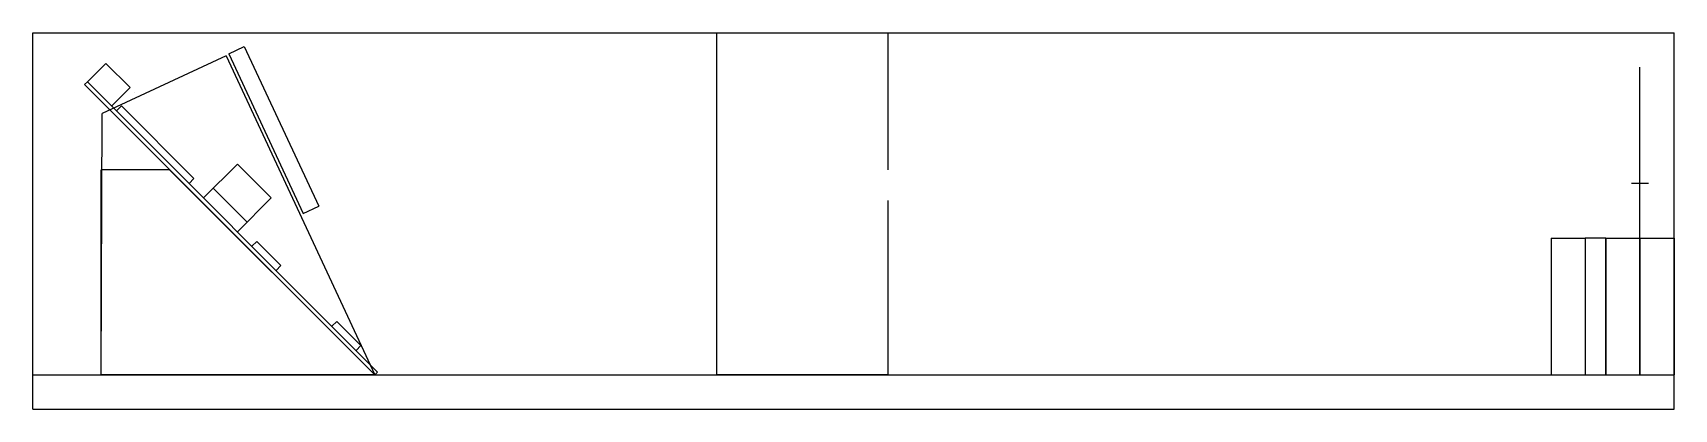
# Model space of a CAD drawing. Header units: millimetres. Extents: x 0 to 240, y 0 to 55.
import ezdxf

# ---------------------------------------------------------------- set-up
doc = ezdxf.new("R2010")
doc.units = ezdxf.units.MM
for name, color, linetype, lineweight, true_color in [('baffle', 1, 'Continuous', 25, 0xff0000), ('bench', 7, 'Continuous', 25, 0x000000), ('block', 7, 'Continuous', 25, 0x000000), ('box', 3, 'Continuous', 25, 0x00ff00), ('camera block', 7, 'Continuous', 25, 0x000000), ('DVD', 4, 'Continuous', 25, 0x00ffff), ('foam', 5, 'Continuous', 25, 0x0000ff), ('grating holder', 1, 'Continuous', 25, 0xff0000), ('side', 7, 'Continuous', 25, 0x000000), ('slit card', 1, 'Continuous', 25, 0xff0000)]:
    doc.layers.add(name, color=color, linetype=linetype, lineweight=lineweight, true_color=true_color)

msp = doc.modelspace()

# ---------------------------------------------------------------- linework, layer by layer
at = {"layer": 'baffle'}
for p, q in [((100, 5), (100, 55)), ((100, 55), (125, 55)), ((125, 55), (125, 35)), ((125, 30.5), (125, 5)), ((125, 5), (100, 5))]:
    msp.add_line(p, q, dxfattribs=at)
at = {"layer": 'bench'}
for p, q in [((0, 5), (240, 5)), ((0, 0), (0, 5)), ((240, 0), (240, 5)), ((0, 0), (240, 0))]:
    msp.add_line(p, q, dxfattribs=at)
at = {"layer": 'block'}
for p, q in [((222, 25), (222, 25)), ((222, 25), (222, 5)), ((222, 25), (227, 25)), ((224.5, 25), (224.5, 25)), ((227, 25), (227, 5)), ((230, 25), (230, 5)), ((230, 25), (235, 25)), ((232.5, 25), (232.5, 25)), ((235, 25), (235, 5)), ((235, 25), (240, 25)), ((235, 25), (235, 5)), ((240, 25), (240, 5)), ((222, 5), (222, 5)), ((222, 5), (227, 5)), ((224.5, 5), (224.5, 5)), ((230, 5), (230, 5)), ((230, 5), (235, 5)), ((232.5, 5), (232.5, 5)), ((235, 5), (240, 5))]:
    msp.add_line(p, q, dxfattribs=at)
at = {"layer": 'box'}
for p, q in [((0, 0), (0, 55)), ((0, 55), (240, 55)), ((240, 0), (240, 55)), ((0, 0), (240, 0))]:
    msp.add_line(p, q, dxfattribs=at)
at = {"layer": 'camera block'}
for p, q in [((10, 5), (10, 35)), ((20, 35), (10, 35)), ((50, 5), (20, 35)), ((10, 5), (50, 5))]:
    msp.add_line(p, q, dxfattribs=at)
at = {"layer": 'DVD'}
for p, q in [((28.66, 51.94), (30.92, 52.99)), ((30.92, 52.99), (41.8, 29.67)), ((28.66, 51.94), (39.53, 28.61)), ((39.53, 28.61), (41.8, 29.67))]:
    msp.add_line(p, q, dxfattribs=at)
at = {"layer": 'foam'}
for p, q in [((227, 25), (227, 5)), ((230, 25), (227, 25)), ((230, 25), (230, 25)), ((230, 5), (230, 25)), ((227, 5), (230, 5))]:
    msp.add_line(p, q, dxfattribs=at)
at = {"layer": 'grating holder'}
for p, q in [((28.25, 51.65), (10.12, 43.2)), ((28.25, 51.65), (50, 5)), ((10, 5), (10.12, 43.2)), ((50, 5), (10, 5))]:
    msp.add_line(p, q, dxfattribs=at)
at = {"layer": 'side'}
for p, q in [((8, 47.85), (10.68, 50.54)), ((14.22, 47), (10.68, 50.54)), ((8, 47.85), (7.57, 47.43)), ((50, 5), (7.57, 47.43)), ((8, 47.85), (50.42, 5.42)), ((11.53, 44.32), (14.22, 47)), ((14.93, 46.3), (14.93, 46.3)), ((12.24, 43.61), (12.95, 44.32)), ((12.95, 44.32), (23.55, 33.71)), ((23.55, 33.71), (22.85, 33)), ((29.92, 35.83), (24.97, 30.88)), ((29.92, 35.83), (34.87, 30.88)), ((29.92, 35.83), (34.87, 30.88)), ((26.38, 32.29), (31.33, 27.34)), ((34.87, 30.88), (29.92, 25.93)), ((32.04, 23.81), (32.75, 24.52)), ((36.28, 20.98), (32.75, 24.52)), ((35.58, 20.27), (36.28, 20.98)), ((44.45, 12.83), (43.74, 12.12)), ((47.98, 9.3), (44.45, 12.83)), ((47.28, 8.59), (47.98, 9.3)), ((50.42, 5.42), (50, 5))]:
    msp.add_line(p, q, dxfattribs=at)
at = {"layer": 'slit card'}
for p, q in [((235, 5), (235, 50)), ((236.25, 33), (233.75, 33))]:
    msp.add_line(p, q, dxfattribs=at)

doc.saveas('drawing.dxf')
